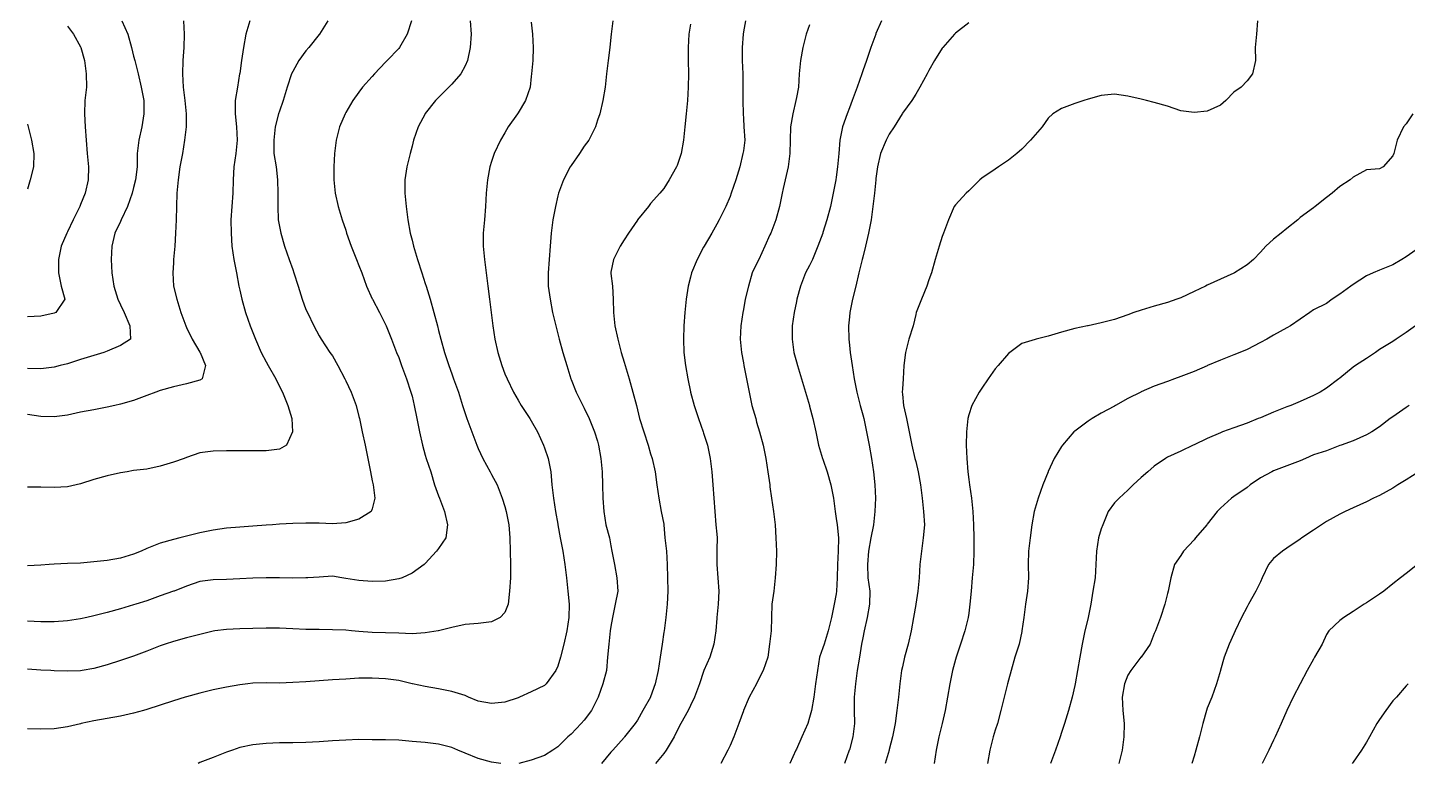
# Model space of a CAD drawing. Extents: x -280806 to 176394, y -263086 to 194114.
# Drawn here: x -280806 to -176438, y -263086 to -207446 of the extents above; entities that cross this region are included whole.
import ezdxf

# ---------------------------------------------------------------- set-up
doc = ezdxf.new("R2010")
doc.units = 0

msp = doc.modelspace()

# ---------------------------------------------------------------- linework, layer by layer
at = {"layer": 'CONTOURS'}
for points in [[(-273672.1781, -206938.4431, 463296), (-273225.5851, -207941.0522, 463296), (-272958.8546, -208943.6918, 463296), (-272785.0882, -209602.5475, 463296), (-272687.3083, -209946.3314, 463296), (-272430.9715, -210948.971, 463296), (-272205.1147, -211951.5802, 463296), (-272024.4293, -212954.2198, 463296), (-272011.8106, -213956.8594, 463296), (-272173.9032, -214959.499, 463296), (-272389.1225, -215962.1081, 463296), (-272524.3622, -216964.7477, 463296), (-272516.6203, -217967.3873, 463296), (-272642.777, -218969.9964, 463296), (-272785.0882, -219536.2538, 463296), (-272901.1255, -219972.636, 463296), (-273260.5762, -220975.2756, 463296), (-273735.1193, -221977.9152, 463296), (-273787.7278, -222098.7074, 463296), (-274206.6449, -222980.5243, 463296), (-274432.5931, -223983.1639, 463296), (-274494.1932, -224985.8035, 463296), (-274427.8382, -225988.4431, 463296), (-274283.3935, -226991.0522, 463296), (-273976.1551, -227993.6918, 463296), (-273787.7278, -228400.8742, 463296), (-273494.9674, -228996.3314, 463296), (-273069.9847, -229998.971, 463296), (-273021.4301, -231001.5802, 463296), (-273787.7278, -231482.3717, 463296), (-274790.3674, -231924.6365, 463296), (-275032.531, -232004.2198, 463296), (-275793.007, -232239.8606, 463296), (-276795.6161, -232539.9667, 463296), (-277798.2557, -232860.1286, 463296), (-278352.8698, -233006.8594, 463296), (-278800.8953, -233126.2495, 463296), (-279803.5349, -233250.9432, 463296), (-280806.144, -233229.1805, 463296)], [(-269014.8036, -206938.4431, 466344), (-268961.4331, -207941.0522, 466344), (-268988.5908, -208943.6918, 466344), (-269062.6267, -209946.3314, 466344), (-269088.3518, -210948.971, 466344), (-269026.9346, -211951.5802, 466344), (-268900.7779, -212954.2198, 466344), (-268802.7238, -213956.8594, 466344), (-268818.9696, -214959.499, 466344), (-268929.4901, -215962.1081, 466344), (-269101.6106, -216964.7477, 466344), (-269294.7319, -217967.3873, 466344), (-269423.8452, -218969.9964, 466344), (-269509.8293, -219972.636, 466344), (-269554.9092, -220975.2756, 466344), (-269569.2348, -221977.9152, 466344), (-269613.3698, -222980.5243, 466344), (-269680.5478, -223983.1639, 466344), (-269763.5448, -224985.8035, 466344), (-269777.1998, -225240.8602, 466344), (-269815.4218, -225988.4431, 466344), (-269778.4495, -226991.0522, 466344), (-269777.1998, -226996.2338, 466344), (-269521.3507, -227993.6918, 466344), (-269212.4359, -228996.3314, 466344), (-268833.4781, -229998.971, 466344), (-268774.5602, -230131.681, 466344), (-268360.6418, -231001.5802, 466344), (-267771.9511, -231980.5063, 466344), (-267757.9608, -232004.2198, 466344), (-267345.1092, -233006.8594, 466344), (-267612.3883, -234009.499, 466344), (-267771.9511, -234110.9364, 466344), (-268774.5602, -234391.5658, 466344), (-269777.1998, -234620.7449, 466344), (-270779.8394, -234900.155, 466344), (-271100.3062, -235012.1081, 466344), (-271782.479, -235257.0149, 466344), (-272785.0882, -235638.0149, 466344), (-273787.7278, -235916.785, 466344), (-274203.2006, -236014.7477, 466344), (-274790.3674, -236142.6722, 466344), (-275793.007, -236341.2494, 466344), (-276795.6161, -236534.8279, 466344), (-277798.2557, -236742.4882, 466344), (-278800.8953, -236891.6878, 466344), (-279803.5349, -236847.949, 466344), (-280806.144, -236709.8136, 466344)], [(-263987.981, -206938.4431, 469392), (-264291.0742, -207941.0522, 469392), (-264481.8485, -208943.6918, 469392), (-264637.7842, -209946.3314, 469392), (-264764.0628, -210912.9742, 469392), (-264769.1834, -210948.971, 469392), (-264925.241, -211951.5802, 469392), (-265115.9849, -212954.2198, 469392), (-265103.3357, -213956.8594, 469392), (-265005.1596, -214959.499, 469392), (-264948.4058, -215962.1081, 469392), (-265056.9146, -216964.7477, 469392), (-265208.0345, -217967.3873, 469392), (-265254.7908, -218969.9964, 469392), (-265292.7689, -219972.636, 469392), (-265350.7418, -220975.2756, 469392), (-265421.5774, -221977.9152, 469392), (-265419.017, -222980.5243, 469392), (-265349.9189, -223983.1639, 469392), (-265199.3172, -224985.8035, 469392), (-265003.5137, -225988.4431, 469392), (-264832.4294, -226991.0522, 469392), (-264764.0628, -227298.9917, 469392), (-264602.3359, -227993.6918, 469392), (-264313.5684, -228996.3314, 469392), (-263962.1035, -229998.971, 469392), (-263761.4232, -230494.6978, 469392), (-263578.086, -231001.5802, 469392), (-263127.1344, -232004.2198, 469392), (-262758.7836, -232723.944, 469392), (-262604.1586, -233006.8594, 469392), (-262039.7604, -234009.499, 469392), (-261756.144, -234577.5547, 469392), (-261532.6646, -235012.1081, 469392), (-261116.765, -236014.7477, 469392), (-260829.613, -237017.3873, 469392), (-260761.4902, -238019.9964, 469392), (-261212.777, -239022.636, 469392), (-261756.144, -239326.0644, 469392), (-262758.7836, -239456.3969, 469392), (-263761.4232, -239453.8975, 469392), (-264764.0628, -239454.5986, 469392), (-265766.6719, -239454.4462, 469392), (-266769.3115, -239482.2744, 469392), (-267771.9511, -239607.852, 469392), (-268774.5602, -239958.8292, 469392), (-268953.234, -240025.2756, 469392), (-269777.1998, -240312.5801, 469392), (-270779.8394, -240612.3509, 469392), (-271782.479, -240831.2278, 469392), (-272785.0882, -240946.625, 469392), (-273274.3836, -241027.9152, 469392), (-273787.7278, -241120.1172, 469392), (-274790.3674, -241347.7723, 469392), (-275793.007, -241629.1027, 469392), (-276795.6161, -241956.3055, 469392), (-277131.6276, -242030.5243, 469392), (-277798.2557, -242162.5942, 469392), (-278800.8953, -242225.0172, 469392), (-279803.5349, -242208.497, 469392), (-280806.144, -242198.6825, 469392)], [(-258096.7762, -206938.4431, 472440), (-258729.7848, -207941.0522, 472440), (-258748.2557, -207963.3331, 472440), (-259539.547, -208943.6918, 472440), (-259750.8953, -209213.0741, 472440), (-260279.5404, -209946.3314, 472440), (-260753.5349, -210762.0372, 472440), (-260844.1214, -210948.971, 472440), (-261163.2166, -211951.5802, 472440), (-261469.3272, -212954.2198, 472440), (-261756.144, -213756.7886, 472440), (-261818.3232, -213956.8594, 472440), (-262071.9473, -214959.499, 472440), (-262191.4898, -215962.1081, 472440), (-262172.5008, -216964.7477, 472440), (-262014.8278, -217967.3873, 472440), (-261909.1536, -218969.9964, 472440), (-261877.302, -219972.636, 472440), (-261883.5504, -220975.2756, 472440), (-261849.047, -221977.9152, 472440), (-261756.144, -222478.8235, 472440), (-261655.0114, -222980.5243, 472440), (-261362.9215, -223983.1639, 472440), (-261022.0637, -224985.8035, 472440), (-260753.5349, -225749.9676, 472440), (-260665.2953, -225988.4431, 472440), (-260335.4712, -226991.0522, 472440), (-260038.9313, -227993.6918, 472440), (-259750.8953, -228753.8326, 472440), (-259645.4954, -228996.3314, 472440), (-259159.5528, -229998.971, 472440), (-258748.2557, -230763.2875, 472440), (-258604.0243, -231001.5802, 472440), (-257950.6855, -232004.2198, 472440), (-257745.6161, -232260.6785, 472440), (-257332.2768, -233006.8594, 472440), (-256810.3068, -234009.499, 472440), (-256743.007, -234146.6285, 472440), (-256335.8856, -235012.1081, 472440), (-255948.0276, -236014.7477, 472440), (-255740.3674, -236862.366, 472440), (-255699.7985, -237017.3873, 472440), (-255491.2543, -238019.9964, 472440), (-255277.3152, -239022.636, 472440), (-255071.1485, -240025.2756, 472440), (-254874.4915, -241027.9152, 472440), (-254737.7278, -241709.1432, 472440), (-254668.8734, -242030.5243, 472440), (-254544.637, -243033.1639, 472440), (-254737.7278, -243840.3658, 472440), (-254822.5841, -244035.8035, 472440), (-255740.3674, -244623.8237, 472440), (-256743.007, -244897.6865, 472440), (-257745.6161, -244963.9195, 472440), (-258748.2557, -244923.4116, 472440), (-259750.8953, -244923.0154, 472440), (-260753.5349, -244953.9221, 472440), (-261756.144, -245004.0922, 472440), (-262281.6802, -245038.4431, 472440), (-262758.7836, -245064.6864, 472440), (-263761.4232, -245135.5219, 472440), (-264764.0628, -245211.7829, 472440), (-265766.6719, -245310.0504, 472440), (-266769.3115, -245444.1929, 472440), (-267771.9511, -245646.9763, 472440), (-268774.5602, -245908.7386, 472440), (-269282.9666, -246041.0522, 472440), (-269777.1998, -246155.1694, 472440), (-270779.8394, -246443.7845, 472440), (-271782.479, -246846.852, 472440), (-272213.1919, -247043.6918, 472440), (-272785.0882, -247268.3599, 472440), (-273787.7278, -247560.084, 472440), (-274790.3674, -247743.6041, 472440), (-275793.007, -247855.3133, 472440), (-276795.6161, -247940.4439, 472440), (-277798.2557, -247964.767, 472440), (-278800.8953, -248012.9863, 472440), (-279166.6248, -248046.3314, 472440), (-279803.5349, -248101.5917, 472440), (-280806.144, -248153.2858, 472440)], [(-251780.4362, -206938.4431, 475488), (-252096.8491, -207941.0522, 475488), (-252666.1546, -208943.6918, 475488), (-252732.479, -209023.1227, 475488), (-253601.3724, -209946.3314, 475488), (-253735.0882, -210067.4285, 475488), (-254572.5566, -210948.971, 475488), (-254737.7278, -211131.1805, 475488), (-255476.8068, -211951.5802, 475488), (-255740.3674, -212324.0762, 475488), (-256211.5882, -212954.2198, 475488), (-256743.007, -213877.4285, 475488), (-256788.6965, -213956.8594, 475488), (-257218.6169, -214959.499, 475488), (-257476.9958, -215962.1081, 475488), (-257589.1013, -216964.7477, 475488), (-257653.1093, -217967.3873, 475488), (-257646.2208, -218969.9964, 475488), (-257533.963, -219972.636, 475488), (-257313.4402, -220975.2756, 475488), (-257006.598, -221977.9152, 475488), (-256743.007, -222767.7739, 475488), (-256682.1079, -222980.5243, 475488), (-256328.1437, -223983.1639, 475488), (-255924.8933, -224985.8035, 475488), (-255740.3674, -225436.1455, 475488), (-255530.9393, -225988.4431, 475488), (-255163.259, -226991.0522, 475488), (-254737.7278, -227964.1262, 475488), (-254723.4936, -227993.6918, 475488), (-254200.4873, -228996.3314, 475488), (-253735.0882, -229907.3177, 475488), (-253691.6542, -229998.971, 475488), (-253280.418, -231001.5802, 475488), (-252897.6806, -232004.2198, 475488), (-252732.479, -232387.0486, 475488), (-252515.0957, -233006.8594, 475488), (-252152.2008, -234009.499, 475488), (-251815.6102, -235012.1081, 475488), (-251729.8394, -235307.2764, 475488), (-251558.1456, -236014.7477, 475488), (-251360.0256, -237017.3873, 475488), (-251159.3758, -238019.9964, 475488), (-250930.7453, -239022.636, 475488), (-250727.1998, -239780.765, 475488), (-250653.6821, -240025.2756, 475488), (-250312.3061, -241027.9152, 475488), (-250025.1845, -242030.5243, 475488), (-249724.5602, -242846.291, 475488), (-249651.0425, -243033.1639, 475488), (-249281.0458, -244035.8035, 475488), (-249053.665, -245038.4431, 475488), (-249175.8898, -246041.0522, 475488), (-249724.5602, -246840.6646, 475488), (-249881.3798, -247043.6918, 475488), (-250727.1998, -247963.4868, 475488), (-250819.4323, -248046.3314, 475488), (-251729.8394, -248709.119, 475488), (-252485.6825, -249048.971, 475488), (-252732.479, -249138.0031, 475488), (-253735.0882, -249311.16, 475488), (-254737.7278, -249334.5077, 475488), (-255740.3674, -249248.4017, 475488), (-256743.007, -249098.2877, 475488), (-257042.8692, -249048.971, 475488), (-257745.6161, -248930.1905, 475488), (-258748.2557, -248996.8502, 475488), (-259610.0777, -249048.971, 475488), (-259750.8953, -249057.475, 475488), (-260753.5349, -249074.3914, 475488), (-261756.144, -249056.3472, 475488), (-262731.2602, -249048.971, 475488), (-262758.7836, -249048.7577, 475488), (-262763.9652, -249048.971, 475488), (-263761.4232, -249086.2481, 475488), (-264764.0628, -249136.2048, 475488), (-265766.6719, -249170.3424, 475488), (-266769.3115, -249195.2141, 475488), (-267771.9511, -249320.0906, 475488), (-268774.5602, -249695.4214, 475488), (-269718.4954, -250051.5802, 475488), (-269777.1998, -250071.7274, 475488), (-270779.8394, -250423.8934, 475488), (-271782.479, -250800.9919, 475488), (-272608.1518, -251054.2198, 475488), (-272785.0882, -251107.4988, 475488), (-273787.7278, -251397.4855, 475488), (-274790.3674, -251670.9216, 475488), (-275793.007, -251933.5678, 475488), (-276320.6462, -252056.8594, 475488), (-276795.6161, -252163.4479, 475488), (-277798.2557, -252316.1527, 475488), (-278800.8953, -252379.4902, 475488), (-279803.5349, -252384.7937, 475488), (-280806.144, -252318.1034, 475488)], [(-247318.8958, -206938.4431, 478536), (-247262.5992, -207941.0522, 478536), (-247318.2862, -208943.6918, 478536), (-247540.8511, -209946.3314, 478536), (-247719.3115, -210340.4988, 478536), (-248029.5674, -210948.971, 478536), (-248721.9511, -211721.5476, 478536), (-248946.7716, -211951.5802, 478536), (-249724.5602, -212720.1638, 478536), (-249963.4015, -212954.2198, 478536), (-250727.1998, -213953.3237, 478536), (-250729.7906, -213956.8594, 478536), (-251259.8988, -214959.499, 478536), (-251619.8676, -215962.1081, 478536), (-251729.8394, -216417.4793, 478536), (-251859.5318, -216964.7477, 478536), (-252112.6073, -217967.3873, 478536), (-252271.3471, -218969.9964, 478536), (-252279.8206, -219972.636, 478536), (-252170.4278, -220975.2756, 478536), (-252036.6816, -221977.9152, 478536), (-251875.5948, -222980.5243, 478536), (-251729.8394, -223515.8446, 478536), (-251619.4409, -223983.1639, 478536), (-251315.4638, -224985.8035, 478536), (-250978.9342, -225988.4431, 478536), (-250727.1998, -226787.9335, 478536), (-250664.7463, -226991.0522, 478536), (-250364.3964, -227993.6918, 478536), (-250071.7274, -228996.3314, 478536), (-249810.6358, -229998.971, 478536), (-249724.5602, -230347.5708, 478536), (-249550.8547, -231001.5802, 478536), (-249269.7682, -232004.2198, 478536), (-248938.2067, -233006.8594, 478536), (-248721.9511, -233628.1942, 478536), (-248580.2496, -234009.499, 478536), (-248221.6219, -235012.1081, 478536), (-247922.3388, -236014.7477, 478536), (-247719.3115, -236623.9819, 478536), (-247575.263, -237017.3873, 478536), (-247198.4998, -238019.9964, 478536), (-246813.5678, -239022.636, 478536), (-246716.6719, -239265.5616, 478536), (-246364.1098, -240025.2756, 478536), (-245829.8563, -241027.9152, 478536), (-245714.0628, -241246.3044, 478536), (-245297.4317, -242030.5243, 478536), (-244899.3934, -243033.1639, 478536), (-244711.4232, -243666.9955, 478536), (-244612.1498, -244035.8035, 478536), (-244410.799, -245038.4431, 478536), (-244322.3765, -246041.0522, 478536), (-244305.0943, -247043.6918, 478536), (-244272.7855, -248046.3314, 478536), (-244277.2356, -249048.971, 478536), (-244352.0335, -250051.5802, 478536), (-244451.1545, -251054.2198, 478536), (-244711.4232, -251666.6239, 478536), (-245061.7298, -252056.8594, 478536), (-245714.0628, -252392.9318, 478536), (-246716.6719, -252500.7091, 478536), (-247719.3115, -252573.9526, 478536), (-248721.9511, -252799.596, 478536), (-249724.5602, -253051.6961, 478536), (-249758.9722, -253059.499, 478536), (-250727.1998, -253215.0079, 478536), (-251729.8394, -253289.2267, 478536), (-252732.479, -253248.353, 478536), (-253735.0882, -253219.8847, 478536), (-254737.7278, -253177.3042, 478536), (-255740.3674, -253108.5108, 478536), (-256303.1501, -253059.499, 478536), (-256743.007, -253016.2478, 478536), (-257745.6161, -252974.0026, 478536), (-258748.2557, -252963.4565, 478536), (-259750.8953, -252948.2165, 478536), (-260753.5349, -252912.1282, 478536), (-261756.144, -252857.9957, 478536), (-262758.7836, -252852.0216, 478536), (-263761.4232, -252880.9471, 478536), (-264764.0628, -252915.1762, 478536), (-265766.6719, -252968.1809, 478536), (-266633.645, -253059.499, 478536), (-266769.3115, -253075.5619, 478536), (-267771.9511, -253342.5667, 478536), (-268774.5602, -253600.2142, 478536), (-269777.1998, -253863.5614, 478536), (-270394.4198, -254062.1081, 478536), (-270779.8394, -254190.8556, 478536), (-271782.479, -254595.1423, 478536), (-272785.0882, -254986.2617, 478536), (-273033.6526, -255064.7477, 478536), (-273787.7278, -255306.9418, 478536), (-274790.3674, -255623.3851, 478536), (-275793.007, -255900.2045, 478536), (-276680.7065, -256067.3873, 478536), (-276795.6161, -256086.2849, 478536), (-277798.2557, -256113.8083, 478536), (-278800.8953, -256081.4386, 478536), (-279040.7729, -256067.3873, 478536), (-279803.5349, -256025.1115, 478536), (-280806.144, -255967.6567, 478536)], [(-242706.144, -207042.0142, 481584), (-242603.5788, -207941.0522, 481584), (-242561.3335, -208943.6918, 481584), (-242593.9776, -209946.3314, 481584), (-242684.5642, -210948.971, 481584), (-242706.144, -211147.6397, 481584), (-242800.2053, -211951.5802, 481584), (-243136.2473, -212954.2198, 481584), (-243708.7836, -213894.8935, 481584), (-243750.2974, -213956.8594, 481584), (-244445.5766, -214959.499, 481584), (-244711.4232, -215391.6749, 481584), (-245039.1137, -215962.1081, 481584), (-245522.557, -216964.7477, 481584), (-245714.0628, -217568.6174, 481584), (-245843.9381, -217967.3873, 481584), (-246022.5509, -218969.9964, 481584), (-246110.6686, -219972.636, 481584), (-246163.0332, -220975.2756, 481584), (-246251.0899, -221977.9152, 481584), (-246347.3153, -222980.5243, 481584), (-246346.6447, -223983.1639, 481584), (-246254.1989, -224985.8035, 481584), (-246120.0259, -225988.4431, 481584), (-245995.3932, -226991.0522, 481584), (-245857.6846, -227993.6918, 481584), (-245737.2581, -228996.3314, 481584), (-245714.0628, -229181.6803, 481584), (-245612.7473, -229998.971, 481584), (-245454.2818, -231001.5802, 481584), (-245226.84, -232004.2198, 481584), (-244933.6224, -233006.8594, 481584), (-244711.4232, -233625.7558, 481584), (-244543.7832, -234009.499, 481584), (-244042.4482, -235012.1081, 481584), (-243708.7836, -235608.2054, 481584), (-243468.6012, -236014.7477, 481584), (-242804.6858, -237017.3873, 481584), (-242706.144, -237169.2996, 481584), (-242247.7858, -238019.9964, 481584), (-241780.314, -239022.636, 481584), (-241703.5349, -239232.9785, 481584), (-241435.4328, -240025.2756, 481584), (-241227.0106, -241027.9152, 481584), (-241147.0006, -242030.5243, 481584), (-241029.744, -243033.1639, 481584), (-240869.4802, -244035.8035, 481584), (-240700.8953, -244994.2471, 481584), (-240693.641, -245038.4431, 481584), (-240515.9426, -246041.0522, 481584), (-240328.6126, -247043.6918, 481584), (-240177.889, -248046.3314, 481584), (-240054.7498, -249048.971, 481584), (-239931.001, -250051.5802, 481584), (-239829.8683, -251054.2198, 481584), (-239874.4301, -252056.8594, 481584), (-240024.605, -253059.499, 481584), (-240237.3554, -254062.1081, 481584), (-240495.9173, -255064.7477, 481584), (-240700.8953, -255725.2493, 481584), (-240839.9755, -256067.3873, 481584), (-241576.86, -257069.9964, 481584), (-241703.5349, -257183.6258, 481584), (-242706.144, -257682.7054, 481584), (-243611.2781, -258072.636, 481584), (-243708.7836, -258118.7827, 481584), (-244711.4232, -258464.243, 481584), (-245714.0628, -258561.5962, 481584), (-246716.6719, -258387.0067, 481584), (-247459.1952, -258072.636, 481584), (-247719.3115, -257964.0053, 481584), (-248721.9511, -257647.8362, 481584), (-249724.5602, -257453.3129, 481584), (-250727.1998, -257274.761, 481584), (-251689.0267, -257069.9964, 481584), (-251729.8394, -257061.2182, 481584), (-252732.479, -256829.3873, 481584), (-253735.0882, -256684.0586, 481584), (-254737.7278, -256629.1642, 481584), (-255740.3674, -256645.6234, 481584), (-256743.007, -256704.023, 481584), (-257745.6161, -256765.6841, 481584), (-258748.2557, -256848.2849, 481584), (-259750.8953, -256915.3104, 481584), (-260753.5349, -256974.7464, 481584), (-261756.144, -257029.2751, 481584), (-262758.7836, -256981.1777, 481584), (-263761.4232, -257022.6305, 481584), (-264149.6165, -257069.9964, 481584), (-264764.0628, -257144.3066, 481584), (-265766.6719, -257321.9746, 481584), (-266769.3115, -257527.7146, 481584), (-267771.9511, -257780.5766, 481584), (-268774.5602, -258040.4186, 481584), (-268892.213, -258072.636, 481584), (-269777.1998, -258364.9392, 481584), (-270779.8394, -258686.5642, 481584), (-271782.479, -259004.0743, 481584), (-272046.6187, -259075.2756, 481584), (-272785.0882, -259281.5338, 481584), (-273787.7278, -259518.2414, 481584), (-274790.3674, -259702.9198, 481584), (-275793.007, -259877.1739, 481584), (-276755.6263, -260077.9152, 481584), (-276795.6161, -260086.6934, 481584), (-277798.2557, -260330.381, 481584), (-278800.8953, -260465.0112, 481584), (-279803.5349, -260493.7538, 481584), (-280806.144, -260461.7194, 481584)], [(-277798.2557, -207343.7357, 460248), (-277339.2269, -207941.0522, 460248), (-276795.6161, -208908.1826, 460248), (-276776.9014, -208943.6918, 460248), (-276499.32, -209946.3314, 460248), (-276377.6743, -210948.971, 460248), (-276362.8001, -211951.5802, 460248), (-276475.2408, -212954.2198, 460248), (-276504.0444, -213956.8594, 460248), (-276456.6785, -214959.499, 460248), (-276380.9966, -215962.1081, 460248), (-276297.9386, -216964.7477, 460248), (-276206.6815, -217967.3873, 460248), (-276229.6025, -218969.9964, 460248), (-276438.9696, -219972.636, 460248), (-276795.6161, -220821.3821, 460248), (-276860.4775, -220975.2756, 460248), (-277358.8255, -221977.9152, 460248), (-277798.2557, -222881.7386, 460248), (-277846.9018, -222980.5243, 460248), (-278261.7041, -223983.1639, 460248), (-278480.8248, -224985.8035, 460248), (-278472.5952, -225988.4431, 460248), (-278269.6289, -226991.0522, 460248), (-277991.4684, -227993.6918, 460248), (-278682.5719, -228996.3314, 460248), (-278800.8953, -229049.2752, 460248), (-279803.5349, -229271.9926, 460248), (-280806.144, -229329.0816, 460248)], [(-236544.7034, -206938.4431, 484632), (-236665.1299, -207941.0522, 484632), (-236690.3674, -208181.2346, 484632), (-236775.1018, -208943.6918, 484632), (-236887.7863, -209946.3314, 484632), (-237012.8153, -210948.971, 484632), (-237127.7858, -211951.5802, 484632), (-237284.8188, -212954.2198, 484632), (-237519.8501, -213956.8594, 484632), (-237693.007, -214449.2333, 484632), (-237859.885, -214959.499, 484632), (-238356.4956, -215962.1081, 484632), (-238695.6161, -216416.5954, 484632), (-239060.5531, -216964.7477, 484632), (-239698.2557, -217865.6146, 484632), (-239766.9576, -217967.3873, 484632), (-240277.1318, -218969.9964, 484632), (-240652.3711, -219972.636, 484632), (-240700.8953, -220155.6684, 484632), (-240888.3168, -220975.2756, 484632), (-241078.3901, -221977.9152, 484632), (-241213.1117, -222980.5243, 484632), (-241289.8908, -223983.1639, 484632), (-241351.6128, -224985.8035, 484632), (-241427.6299, -225988.4431, 484632), (-241422.2654, -226991.0522, 484632), (-241284.6482, -227993.6918, 484632), (-241090.8564, -228996.3314, 484632), (-240861.2506, -229998.971, 484632), (-240700.8953, -230605.523, 484632), (-240598.452, -231001.5802, 484632), (-240323.9491, -232004.2198, 484632), (-240026.8606, -233006.8594, 484632), (-239715.8731, -234009.499, 484632), (-239698.2557, -234058.6937, 484632), (-239317.6519, -235012.1081, 484632), (-238798.9433, -236014.7477, 484632), (-238695.6161, -236225.7912, 484632), (-238320.6511, -237017.3873, 484632), (-237916.4254, -238019.9964, 484632), (-237693.007, -238730.3938, 484632), (-237622.9944, -239022.636, 484632), (-237450.8129, -240025.2756, 484632), (-237354.7399, -241027.9152, 484632), (-237321.2424, -242030.5243, 484632), (-237299.2663, -243033.1639, 484632), (-237229.0709, -244035.8035, 484632), (-237063.5035, -245038.4431, 484632), (-236802.8386, -246041.0522, 484632), (-236690.3674, -246634.8026, 484632), (-236618.465, -247043.6918, 484632), (-236419.0649, -248046.3314, 484632), (-236240.4826, -249048.971, 484632), (-236170.2871, -250051.5802, 484632), (-236350.2106, -251054.2198, 484632), (-236569.1484, -252056.8594, 484632), (-236690.3674, -252737.2034, 484632), (-236738.221, -253059.499, 484632), (-236853.5268, -254062.1081, 484632), (-236951.0018, -255064.7477, 484632), (-237023.5442, -256067.3873, 484632), (-237297.0108, -257069.9964, 484632), (-237637.9906, -258072.636, 484632), (-237693.007, -258190.807, 484632), (-238152.2796, -259075.2756, 484632), (-238695.6161, -259818.0427, 484632), (-238930.7693, -260077.9152, 484632), (-239698.2557, -260865.4574, 484632), (-239955.1716, -261080.5243, 484632), (-240700.8953, -261823.4438, 484632), (-241079.3045, -262083.1639, 484632), (-241703.5349, -262476.4778, 484632), (-242706.144, -262835.0141, 484632), (-243656.7238, -263085.8035, 484632)], [(-230674.5602, -207178.8694, 487680), (-230779.9296, -207941.0522, 487680), (-230832.3552, -208943.6918, 487680), (-230831.4103, -209946.3314, 487680), (-230818.9135, -210948.971, 487680), (-230836.5005, -211951.5802, 487680), (-230899.2893, -212954.2198, 487680), (-230990.4245, -213956.8594, 487680), (-231091.3438, -214959.499, 487680), (-231198.2371, -215962.1081, 487680), (-231373.8934, -216964.7477, 487680), (-231677.1998, -217872.2897, 487680), (-231716.9762, -217967.3873, 487680), (-232268.4204, -218969.9964, 487680), (-232679.8394, -219603.7061, 487680), (-232981.5305, -219972.636, 487680), (-233682.479, -220754.0822, 487680), (-233851.643, -220975.2756, 487680), (-234666.221, -221977.9152, 487680), (-234685.0882, -222001.4762, 487680), (-235361.7442, -222980.5243, 487680), (-235687.7278, -223504.4146, 487680), (-235991.1257, -223983.1639, 487680), (-236494.4114, -224985.8035, 487680), (-236690.3674, -225946.6246, 487680), (-236698.6274, -225988.4431, 487680), (-236690.3674, -226044.4958, 487680), (-236552.7502, -226991.0522, 487680), (-236521.1729, -227993.6918, 487680), (-236485.176, -228996.3314, 487680), (-236379.6238, -229998.971, 487680), (-236161.265, -231001.5802, 487680), (-235897.1254, -232004.2198, 487680), (-235687.7278, -232735.6483, 487680), (-235610.1866, -233006.8594, 487680), (-235311.6655, -234009.499, 487680), (-235015.217, -235012.1081, 487680), (-234758.545, -236014.7477, 487680), (-234685.0882, -236345.4252, 487680), (-234515.7718, -237017.3873, 487680), (-234201.2486, -238019.9964, 487680), (-233875.8746, -239022.636, 487680), (-233682.479, -239683.8386, 487680), (-233575.159, -240025.2756, 487680), (-233340.6458, -241027.9152, 487680), (-233206.3205, -242030.5243, 487680), (-233058.7668, -243033.1639, 487680), (-232876.1306, -244035.8035, 487680), (-232679.8394, -245004.0617, 487680), (-232673.8958, -245038.4431, 487680), (-232595.3184, -246041.0522, 487680), (-232470.6857, -247043.6918, 487680), (-232417.0714, -248046.3314, 487680), (-232397.8385, -249048.971, 487680), (-232366.8403, -250051.5802, 487680), (-232419.2964, -251054.2198, 487680), (-232525.6716, -252056.8594, 487680), (-232662.2525, -253059.499, 487680), (-232679.8394, -253174.3781, 487680), (-232808.4955, -254062.1081, 487680), (-232963.7911, -255064.7477, 487680), (-233112.0763, -256067.3873, 487680), (-233349.0583, -257069.9964, 487680), (-233682.479, -258043.0094, 487680), (-233695.433, -258072.636, 487680), (-234262.1477, -259075.2756, 487680), (-234685.0882, -259818.1951, 487680), (-234843.4013, -260077.9152, 487680), (-235654.9313, -261080.5243, 487680), (-235687.7278, -261117.0089, 487680), (-236545.435, -262083.1639, 487680), (-236690.3674, -262241.2332, 487680), (-237384.0922, -263085.8035, 487680)], [(-226510.4436, -206938.4431, 490728), (-226664.0628, -207767.3162, 490728), (-226692.5006, -207941.0522, 490728), (-226765.4393, -208943.6918, 490728), (-226766.0489, -209946.3314, 490728), (-226714.3548, -210948.971, 490728), (-226701.1874, -211951.5802, 490728), (-226703.0162, -212954.2198, 490728), (-226683.0823, -213956.8594, 490728), (-226664.0628, -214312.4695, 490728), (-226631.6016, -214959.499, 490728), (-226561.0404, -215962.1081, 490728), (-226664.0628, -216767.1763, 490728), (-226693.4455, -216964.7477, 490728), (-226940.2116, -217967.3873, 490728), (-227242.177, -218969.9964, 490728), (-227580.6878, -219972.636, 490728), (-227666.6719, -220208.7036, 490728), (-227991.5887, -220975.2756, 490728), (-228488.4432, -221977.9152, 490728), (-228669.3115, -222310.6349, 490728), (-229045.3128, -222980.5243, 490728), (-229638.3622, -223983.1639, 490728), (-229671.9511, -224045.0688, 490728), (-230167.5254, -224985.8035, 490728), (-230583.486, -225988.4431, 490728), (-230674.5602, -226324.7594, 490728), (-230849.363, -226991.0522, 490728), (-230997.7092, -227993.6918, 490728), (-231101.0364, -228996.3314, 490728), (-231175.56, -229998.971, 490728), (-231201.8947, -231001.5802, 490728), (-231160.1066, -232004.2198, 490728), (-231042.0271, -233006.8594, 490728), (-230876.1245, -234009.499, 490728), (-230674.5602, -234991.717, 490728), (-230670.1406, -235012.1081, 490728), (-230381.4341, -236014.7477, 490728), (-230049.2935, -237017.3873, 490728), (-229702.4006, -238019.9964, 490728), (-229671.9511, -238118.7516, 490728), (-229388.7005, -239022.636, 490728), (-229173.1764, -240025.2756, 490728), (-229061.8025, -241027.9152, 490728), (-228967.7412, -242030.5243, 490728), (-228888.9504, -243033.1639, 490728), (-228820.4618, -244035.8035, 490728), (-228750.7236, -245038.4431, 490728), (-228669.3115, -245761.2763, 490728), (-228639.3802, -246041.0522, 490728), (-228669.3115, -246923.5397, 490728), (-228673.6092, -247043.6918, 490728), (-228669.3115, -247779.1438, 490728), (-228667.6351, -248046.3314, 490728), (-228598.5065, -249048.971, 490728), (-228528.8597, -250051.5802, 490728), (-228561.0466, -251054.2198, 490728), (-228666.0806, -252056.8594, 490728), (-228669.3115, -252092.46, 490728), (-228759.9895, -253059.499, 490728), (-228893.7967, -254062.1081, 490728), (-229196.8289, -255064.7477, 490728), (-229650.0055, -256067.3873, 490728), (-229671.9511, -256124.8726, 490728), (-229994.7648, -257069.9964, 490728), (-230374.1494, -258072.636, 490728), (-230674.5602, -258716.1298, 490728), (-230842.5355, -259075.2756, 490728), (-231398.9174, -260077.9152, 490728), (-231677.1998, -260597.904, 490728), (-231904.5502, -261080.5243, 490728), (-232497.0509, -262083.1639, 490728), (-232679.8394, -262325.7542, 490728), (-233300.3208, -263085.8035, 490728)], [(-221650.8953, -207226.2048, 493776), (-221908.7866, -207941.0522, 493776), (-222163.2641, -208943.6918, 493776), (-222331.9099, -209946.3314, 493776), (-222444.2592, -210948.971, 493776), (-222500.4643, -211951.5802, 493776), (-222653.5349, -212726.1074, 493776), (-222695.5668, -212954.2198, 493776), (-222926.0566, -213956.8594, 493776), (-223102.7186, -214959.499, 493776), (-223125.7615, -215962.1081, 493776), (-223145.4211, -216964.7477, 493776), (-223280.7523, -217967.3873, 493776), (-223495.8497, -218969.9964, 493776), (-223656.144, -219612.4234, 493776), (-223738.6534, -219972.636, 493776), (-223940.6138, -220975.2756, 493776), (-224215.5739, -221977.9152, 493776), (-224592.8858, -222980.5243, 493776), (-224658.7836, -223124.969, 493776), (-225037.6195, -223983.1639, 493776), (-225500.245, -224985.8035, 493776), (-225661.4232, -225316.9382, 493776), (-225997.3433, -225988.4431, 493776), (-226286.629, -226991.0522, 493776), (-226522.5442, -227993.6918, 493776), (-226664.0628, -228760.2638, 493776), (-226711.8554, -228996.3314, 493776), (-226848.2839, -229998.971, 493776), (-226899.3379, -231001.5802, 493776), (-226798.9368, -232004.2198, 493776), (-226664.0628, -232791.4572, 493776), (-226628.9803, -233006.8594, 493776), (-226434.4874, -234009.499, 493776), (-226235.6664, -235012.1081, 493776), (-226017.9173, -236014.7477, 493776), (-225733.0817, -237017.3873, 493776), (-225661.4232, -237270.4932, 493776), (-225442.0891, -238019.9964, 493776), (-225180.144, -239022.636, 493776), (-224967.9118, -240025.2756, 493776), (-224804.7218, -241027.9152, 493776), (-224676.2182, -242030.5243, 493776), (-224658.7836, -242161.5274, 493776), (-224532.2002, -243033.1639, 493776), (-224383.7321, -244035.8035, 493776), (-224266.4755, -245038.4431, 493776), (-224214.5986, -246041.0522, 493776), (-224166.8974, -247043.6918, 493776), (-224178.6017, -248046.3314, 493776), (-224252.6376, -249048.971, 493776), (-224369.9246, -250051.5802, 493776), (-224510.8032, -251054.2198, 493776), (-224536.7112, -252056.8594, 493776), (-224575.116, -253059.499, 493776), (-224658.7836, -253860.3, 493776), (-224679.1747, -254062.1081, 493776), (-224817.2796, -255064.7477, 493776), (-225172.4021, -256067.3873, 493776), (-225661.4232, -257045.0942, 493776), (-225675.7793, -257069.9964, 493776), (-226234.9958, -258072.636, 493776), (-226653.852, -259075.2756, 493776), (-226664.0628, -259107.0053, 493776), (-226997.514, -260077.9152, 493776), (-227374.9478, -261080.5243, 493776), (-227666.6719, -261720.4519, 493776), (-227830.4105, -262083.1639, 493776), (-228360.6406, -263085.8035, 493776)], [(-216218.2925, -206938.4431, 496824), (-216637.7278, -207891.7356, 496824), (-216658.0579, -207941.0522, 496824), (-217026.4392, -208943.6918, 496824), (-217360.1038, -209946.3314, 496824), (-217640.3674, -210720.7063, 496824), (-217714.2204, -210948.971, 496824), (-218069.922, -211951.5802, 496824), (-218429.8298, -212954.2198, 496824), (-218643.007, -213513.7411, 496824), (-218805.0691, -213956.8594, 496824), (-219158.3323, -214959.499, 496824), (-219363.4932, -215962.1081, 496824), (-219432.4085, -216964.7477, 496824), (-219537.7474, -217967.3873, 496824), (-219645.6161, -218759.5015, 496824), (-219678.4126, -218969.9964, 496824), (-219863.3347, -219972.636, 496824), (-220070.4463, -220975.2756, 496824), (-220356.745, -221977.9152, 496824), (-220648.2557, -222930.2323, 496824), (-220664.6539, -222980.5243, 496824), (-221028.4632, -223983.1639, 496824), (-221440.9795, -224985.8035, 496824), (-221650.8953, -225437.7, 496824), (-221956.6706, -225988.4431, 496824), (-222347.851, -226991.0522, 496824), (-222623.1158, -227993.6918, 496824), (-222653.5349, -228147.8292, 496824), (-222821.7845, -228996.3314, 496824), (-222965.772, -229998.971, 496824), (-222978.2993, -231001.5802, 496824), (-222837.2378, -232004.2198, 496824), (-222653.5349, -232708.1554, 496824), (-222576.6338, -233006.8594, 496824), (-222262.4155, -234009.499, 496824), (-221965.6013, -235012.1081, 496824), (-221665.8914, -236014.7477, 496824), (-221650.8953, -236070.8309, 496824), (-221407.2382, -237017.3873, 496824), (-221189.1233, -238019.9964, 496824), (-220972.2581, -239022.636, 496824), (-220668.1591, -240025.2756, 496824), (-220648.2557, -240081.4198, 496824), (-220322.1806, -241027.9152, 496824), (-220043.563, -242030.5243, 496824), (-219859.037, -243033.1639, 496824), (-219724.4374, -244035.8035, 496824), (-219645.6161, -244565.363, 496824), (-219582.0043, -245038.4431, 496824), (-219481.7251, -246041.0522, 496824), (-219491.9359, -247043.6918, 496824), (-219533.9983, -248046.3314, 496824), (-219575.8474, -249048.971, 496824), (-219612.21, -250051.5802, 496824), (-219645.6161, -250268.171, 496824), (-219795.3643, -251054.2198, 496824), (-219987.3883, -252056.8594, 496824), (-220243.6946, -253059.499, 496824), (-220556.7242, -254062.1081, 496824), (-220648.2557, -254354.6856, 496824), (-220903.099, -255064.7477, 496824), (-221057.3278, -256067.3873, 496824), (-221199.8522, -257069.9964, 496824), (-221340.3041, -258072.636, 496824), (-221509.2242, -259075.2756, 496824), (-221650.8953, -259608.6756, 496824), (-221798.1746, -260077.9152, 496824), (-222247.3279, -261080.5243, 496824), (-222653.5349, -262003.5502, 496824), (-222691.1777, -262083.1639, 496824), (-223143.6228, -263085.8035, 496824)], [(-209619.3115, -207077.2795, 499872), (-210621.9511, -207871.3445, 499872), (-210688.2756, -207941.0522, 499872), (-211580.2423, -208943.6918, 499872), (-211624.5602, -209000.9638, 499872), (-212203.284, -209946.3314, 499872), (-212627.1998, -210699.035, 499872), (-212752.5641, -210948.971, 499872), (-213307.9402, -211951.5802, 499872), (-213629.8394, -212478.7318, 499872), (-213927.8119, -212954.2198, 499872), (-214632.479, -213925.6783, 499872), (-214651.5595, -213956.8594, 499872), (-215265, -214959.499, 499872), (-215635.0882, -215495.5202, 499872), (-215873.3198, -215962.1081, 499872), (-216285.7142, -216964.7477, 499872), (-216516.3259, -217967.3873, 499872), (-216637.7278, -218864.9014, 499872), (-216649.2187, -218969.9964, 499872), (-216744.1944, -219972.636, 499872), (-216874.344, -220975.2756, 499872), (-217001.4761, -221977.9152, 499872), (-217192.9514, -222980.5243, 499872), (-217429.2019, -223983.1639, 499872), (-217640.3674, -224805.3314, 499872), (-217688.4953, -224985.8035, 499872), (-217920.8138, -225988.4431, 499872), (-218170.567, -226991.0522, 499872), (-218409.1339, -227993.6918, 499872), (-218608.3207, -228996.3314, 499872), (-218643.007, -229315.9142, 499872), (-218717.622, -229998.971, 499872), (-218699.7302, -231001.5802, 499872), (-218643.007, -231465.2419, 499872), (-218584.0586, -232004.2198, 499872), (-218447.4473, -233006.8594, 499872), (-218291.3287, -234009.499, 499872), (-218082.9674, -235012.1081, 499872), (-217832.3609, -236014.7477, 499872), (-217640.3674, -236717.2812, 499872), (-217564.9598, -237017.3873, 499872), (-217340.2308, -238019.9964, 499872), (-217140.983, -239022.636, 499872), (-216961.3644, -240025.2756, 499872), (-216823.991, -241027.9152, 499872), (-216721.0906, -242030.5243, 499872), (-216682.7772, -243033.1639, 499872), (-216720.2066, -244035.8035, 499872), (-216825.9113, -245038.4431, 499872), (-217029.2129, -246041.0522, 499872), (-217204.4729, -247043.6918, 499872), (-217287.5004, -248046.3314, 499872), (-217244.9198, -249048.971, 499872), (-217092.5503, -250051.5802, 499872), (-217133.2106, -251054.2198, 499872), (-217291.3714, -252056.8594, 499872), (-217517.7158, -253059.499, 499872), (-217640.3674, -253583.0539, 499872), (-217740.2198, -254062.1081, 499872), (-217887.4992, -255064.7477, 499872), (-218053.3714, -256067.3873, 499872), (-218194.0975, -257069.9964, 499872), (-218278.2833, -258072.636, 499872), (-218286.5738, -259075.2756, 499872), (-218255.8195, -260077.9152, 499872), (-218389.4743, -261080.5243, 499872), (-218643.007, -262055.7014, 499872), (-218651.1756, -262083.1639, 499872), (-219028.3961, -263085.8035, 499872)], [(-187785.817, -206938.4431, 502920), (-187858.847, -207941.0522, 502920), (-187953.0912, -208943.6918, 502920), (-187939.3447, -209946.3314, 502920), (-188165.5063, -210948.971, 502920), (-188564.0628, -211472.4041, 502920), (-189006.1142, -211951.5802, 502920), (-189566.6719, -212338.4933, 502920), (-190177.1558, -212954.2198, 502920), (-190569.3115, -213311.6892, 502920), (-191571.9511, -213757.8859, 502920), (-192574.5602, -213876.6665, 502920), (-193577.1998, -213742.4326, 502920), (-194579.8394, -213377.1298, 502920), (-195582.479, -213101.7125, 502920), (-196179.2165, -212954.2198, 502920), (-196585.0882, -212850.2525, 502920), (-197587.7278, -212619.7018, 502920), (-198590.3674, -212490.2837, 502920), (-199593.007, -212569.9279, 502920), (-200595.6161, -212857.7506, 502920), (-200922.575, -212954.2198, 502920), (-201598.2557, -213189.4644, 502920), (-202600.8953, -213559.3087, 502920), (-203268.895, -213956.8594, 502920), (-203603.5349, -214290.5239, 502920), (-204060.1253, -214959.499, 502920), (-204606.144, -215556.2364, 502920), (-204952.7626, -215962.1081, 502920), (-205608.7836, -216627.5779, 502920), (-205992.8926, -216964.7477, 502920), (-206611.4232, -217463.1566, 502920), (-207359.4329, -217967.3873, 502920), (-207614.0628, -218143.6531, 502920), (-208616.6719, -218822.1379, 502920), (-208771.175, -218969.9964, 502920), (-209619.3115, -219795.852, 502920), (-209803.9594, -219972.636, 502920), (-210621.9511, -220849.1798, 502920), (-210709.4592, -220975.2756, 502920), (-211148.0359, -221977.9152, 502920), (-211526.2622, -222980.5243, 502920), (-211624.5602, -223234.2094, 502920), (-211858.7686, -223983.1639, 502920), (-212158.5698, -224985.8035, 502920), (-212430.3905, -225988.4431, 502920), (-212627.1998, -226529.6765, 502920), (-212786.2445, -226991.0522, 502920), (-213204.2777, -227993.6918, 502920), (-213589.2706, -228996.3314, 502920), (-213629.8394, -229141.6906, 502920), (-213825.8258, -229998.971, 502920), (-214139.9527, -231001.5802, 502920), (-214407.9024, -232004.2198, 502920), (-214540.3075, -233006.8594, 502920), (-214591.0262, -234009.499, 502920), (-214632.479, -234752.0832, 502920), (-214644.5796, -235012.1081, 502920), (-214632.479, -235172.9206, 502920), (-214559.8452, -236014.7477, 502920), (-214338.469, -237017.3873, 502920), (-214120.6589, -238019.9964, 502920), (-213918.8508, -239022.636, 502920), (-213685.7702, -240025.2756, 502920), (-213629.8394, -240245.2498, 502920), (-213433.2434, -241027.9152, 502920), (-213274.1683, -242030.5243, 502920), (-213149.1698, -243033.1639, 502920), (-213043.0385, -244035.8035, 502920), (-212967.9053, -245038.4431, 502920), (-213057.2422, -246041.0522, 502920), (-213199.0351, -247043.6918, 502920), (-213314.3714, -248046.3314, 502920), (-213380.4216, -249048.971, 502920), (-213478.5062, -250051.5802, 502920), (-213626.5171, -251054.2198, 502920), (-213629.8394, -251077.1102, 502920), (-213788.4269, -252056.8594, 502920), (-213978.8354, -253059.499, 502920), (-214207.4354, -254062.1081, 502920), (-214465.2353, -255064.7477, 502920), (-214632.479, -255783.6794, 502920), (-214693.439, -256067.3873, 502920), (-214825.1431, -257069.9964, 502920), (-214925.7576, -258072.636, 502920), (-215047.8605, -259075.2756, 502920), (-215183.4355, -260077.9152, 502920), (-215396.2164, -261080.5243, 502920), (-215635.0882, -262039.6385, 502920), (-215645.7257, -262083.1639, 502920), (-215946.7766, -263085.8035, 502920)], [(-280806.144, -214746.139, 457200), (-280760.1497, -214959.499, 457200), (-280517.346, -215962.1081, 457200), (-280332.881, -216964.7477, 457200), (-280363.361, -217967.3873, 457200), (-280622.2277, -218969.9964, 457200), (-280806.144, -219661.6486, 457200)], [(-176016.2393, -213956.8594, 505968), (-176532.479, -214724.803, 505968), (-176730.4771, -214959.499, 505968), (-177221.449, -215962.1081, 505968), (-177472.0555, -216964.7477, 505968), (-177535.0882, -217130.7113, 505968), (-178271.5764, -217967.3873, 505968), (-178537.7278, -218124.3898, 505968), (-179540.3674, -218197.2979, 505968), (-180543.007, -218752.8569, 505968), (-180778.9831, -218969.9964, 505968), (-181545.6161, -219454.8113, 505968), (-182134.1849, -219972.636, 505968), (-182548.2557, -220298.6196, 505968), (-183424.3728, -220975.2756, 505968), (-183550.8953, -221070.3122, 505968), (-184553.5349, -221816.9198, 505968), (-184735.1957, -221977.9152, 505968), (-185556.144, -222644.4214, 505968), (-185991.9166, -222980.5243, 505968), (-186558.7836, -223441.1381, 505968), (-187138.9094, -223983.1639, 505968), (-187561.4232, -224439.2057, 505968), (-188085.3744, -224985.8035, 505968), (-188564.0628, -225387.408, 505968), (-189513.8196, -225988.4431, 505968), (-189566.6719, -226018.2526, 505968), (-190569.3115, -226472.1302, 505968), (-191571.9511, -226929.6046, 505968), (-191697.7726, -226991.0522, 505968), (-192574.5602, -227398.2346, 505968), (-193577.1998, -227890.9438, 505968), (-193867.7352, -227993.6918, 505968), (-194579.8394, -228229.3327, 505968), (-195582.479, -228499.0502, 505968), (-196585.0882, -228801.869, 505968), (-197127.9065, -228996.3314, 505968), (-197587.7278, -229155.1627, 505968), (-198590.3674, -229511.6873, 505968), (-199593.007, -229765.1894, 505968), (-200595.6161, -229991.0462, 505968), (-200635.8192, -229998.971, 505968), (-201598.2557, -230201.1144, 505968), (-202600.8953, -230476.9279, 505968), (-203603.5349, -230786.117, 505968), (-204524.3966, -231001.5802, 505968), (-204606.144, -231020.4473, 505968), (-205608.7836, -231334.6656, 505968), (-206511.144, -232004.2198, 505968), (-206611.4232, -232083.9859, 505968), (-207404.4518, -233006.8594, 505968), (-207614.0628, -233261.0626, 505968), (-208159.4719, -234009.499, 505968), (-208616.6719, -234706.1803, 505968), (-208818.5714, -235012.1081, 505968), (-209392.6927, -236014.7477, 505968), (-209619.3115, -236736.3922, 505968), (-209679.54, -237017.3873, 505968), (-209786.2505, -238019.9964, 505968), (-209807.7084, -239022.636, 505968), (-209764.5487, -240025.2756, 505968), (-209688.0134, -241027.9152, 505968), (-209619.3115, -241609.5955, 505968), (-209561.5214, -242030.5243, 505968), (-209409.8834, -243033.1639, 505968), (-209298.3571, -244035.8035, 505968), (-209256.5386, -245038.4431, 505968), (-209244.6818, -246041.0522, 505968), (-209236.6351, -247043.6918, 505968), (-209264.4634, -248046.3314, 505968), (-209350.3865, -249048.971, 505968), (-209436.1267, -250051.5802, 505968), (-209528.8469, -251054.2198, 505968), (-209619.3115, -251734.7772, 505968), (-209665.0315, -252056.8594, 505968), (-209905.8845, -253059.499, 505968), (-210247.5958, -254062.1081, 505968), (-210581.6566, -255064.7477, 505968), (-210621.9511, -255218.184, 505968), (-210844.699, -256067.3873, 505968), (-211052.664, -257069.9964, 505968), (-211228.5031, -258072.636, 505968), (-211411.9318, -259075.2756, 505968), (-211624.5602, -260067.2777, 505968), (-211626.9682, -260077.9152, 505968), (-211876.9346, -261080.5243, 505968), (-212089.6546, -262083.1639, 505968), (-212240.7744, -263085.8035, 505968)], [(-175529.8394, -224081.1876, 509016), (-176532.479, -224787.0739, 509016), (-176856.5729, -224985.8035, 509016), (-177535.0882, -225381.7692, 509016), (-178537.7278, -225784.1966, 509016), (-179025.4382, -225988.4431, 509016), (-179540.3674, -226210.3375, 509016), (-180543.007, -226862.7924, 509016), (-180729.575, -226991.0522, 509016), (-181545.6161, -227609.0952, 509016), (-182126.8697, -227993.6918, 509016), (-182548.2557, -228310.0742, 509016), (-183550.8953, -228794.4929, 509016), (-183826.0078, -228996.3314, 509016), (-184553.5349, -229496.8435, 509016), (-185281.6106, -229998.971, 509016), (-185556.144, -230152.7122, 509016), (-186558.7836, -230715.9826, 509016), (-187074.2918, -231001.5802, 509016), (-187561.4232, -231270.7186, 509016), (-188564.0628, -231784.6723, 509016), (-189104.3513, -232004.2198, 509016), (-189566.6719, -232188.9895, 509016), (-190569.3115, -232597.3301, 509016), (-191558.0827, -233006.8594, 509016), (-191571.9511, -233012.7725, 509016), (-192574.5602, -233450.8006, 509016), (-193577.1998, -233840.9446, 509016), (-194060.2164, -234009.499, 509016), (-194579.8394, -234200.5781, 509016), (-195582.479, -234549.2083, 509016), (-196585.0882, -234999.977, 509016), (-196608.3749, -235012.1081, 509016), (-197587.7278, -235494.7589, 509016), (-198506.5778, -236014.7477, 509016), (-198590.3674, -236060.803, 509016), (-199593.007, -236597.7082, 509016), (-200293.8336, -237017.3873, 509016), (-200595.6161, -237206.3328, 509016), (-201598.2557, -237952.6051, 509016), (-201671.3162, -238019.9964, 509016), (-202532.3762, -239022.636, 509016), (-202600.8953, -239127.9444, 509016), (-203148.5599, -240025.2756, 509016), (-203603.5349, -241024.0138, 509016), (-203605.3332, -241027.9152, 509016), (-204013.9786, -242030.5243, 509016), (-204365.2301, -243033.1639, 509016), (-204606.144, -243794.7677, 509016), (-204672.3161, -244035.8035, 509016), (-204839.255, -245038.4431, 509016), (-204980.9261, -246041.0522, 509016), (-205092.1476, -247043.6918, 509016), (-205128.9065, -248046.3314, 509016), (-205094.586, -249048.971, 509016), (-205186.3918, -250051.5802, 509016), (-205316.5109, -251054.2198, 509016), (-205452.0859, -252056.8594, 509016), (-205600.0054, -253059.499, 509016), (-205608.7836, -253100.9518, 509016), (-205808.1838, -254062.1081, 509016), (-206137.002, -255064.7477, 509016), (-206411.8706, -256067.3873, 509016), (-206611.4232, -256803.4488, 509016), (-206677.6867, -257069.9964, 509016), (-206934.9989, -258072.636, 509016), (-207178.8694, -259075.2756, 509016), (-207443.9539, -260077.9152, 509016), (-207614.0628, -260568.4603, 509016), (-207760.7021, -261080.5243, 509016), (-208011.7963, -262083.1639, 509016), (-208203.485, -263085.8035, 509016)], [(-175827.0499, -229998.971, 512064), (-176532.479, -230500.0318, 512064), (-177280.763, -231001.5802, 512064), (-177535.0882, -231177.5717, 512064), (-178537.7278, -231785.5867, 512064), (-178857.7982, -232004.2198, 512064), (-179540.3674, -232462.0294, 512064), (-180373.4162, -233006.8594, 512064), (-180543.007, -233133.6257, 512064), (-181545.6161, -233943.9974, 512064), (-181626.51, -234009.499, 512064), (-182548.2557, -234702.4313, 512064), (-183043.068, -235012.1081, 512064), (-183550.8953, -235275.7906, 512064), (-184553.5349, -235709.2162, 512064), (-185264.4504, -236014.7477, 512064), (-185556.144, -236127.2798, 512064), (-186558.7836, -236531.9018, 512064), (-187561.4232, -236951.4895, 512064), (-187723.5463, -237017.3873, 512064), (-188564.0628, -237347.6686, 512064), (-189566.6719, -237707.8507, 512064), (-190422.3979, -238019.9964, 512064), (-190569.3115, -238077.9998, 512064), (-191571.9511, -238516.0279, 512064), (-192574.5602, -238995.6002, 512064), (-192638.6597, -239022.636, 512064), (-193577.1998, -239473.4352, 512064), (-194579.8394, -239931.2753, 512064), (-194746.1993, -240025.2756, 512064), (-195582.479, -240607.9618, 512064), (-196068.7874, -241027.9152, 512064), (-196585.0882, -241456.2202, 512064), (-197173.2607, -242030.5243, 512064), (-197587.7278, -242421.0036, 512064), (-198241.4933, -243033.1639, 512064), (-198590.3674, -243388.4388, 512064), (-199080.8515, -244035.8035, 512064), (-199485.1992, -245038.4431, 512064), (-199593.007, -245351.9909, 512064), (-199796.5524, -246041.0522, 512064), (-199955.3532, -247043.6918, 512064), (-200005.7366, -248046.3314, 512064), (-200051.8224, -249048.971, 512064), (-200237.0494, -250051.5802, 512064), (-200382.8352, -251054.2198, 512064), (-200592.6595, -252056.8594, 512064), (-200595.6161, -252068.137, 512064), (-200833.5125, -253059.499, 512064), (-201047.604, -254062.1081, 512064), (-201209.3309, -255064.7477, 512064), (-201391.2965, -256067.3873, 512064), (-201574.5118, -257069.9964, 512064), (-201598.2557, -257184.4183, 512064), (-201784.2751, -258072.636, 512064), (-202061.8565, -259075.2756, 512064), (-202373.484, -260077.9152, 512064), (-202600.8953, -260739.7579, 512064), (-202713.0312, -261080.5243, 512064), (-203065.8372, -262083.1639, 512064), (-203441.9604, -263085.8035, 512064)], [(-176295.8628, -236014.7477, 515112), (-176532.479, -236174.8591, 515112), (-177535.0882, -236873.857, 515112), (-177739.6394, -237017.3873, 515112), (-178537.7278, -237623.1163, 515112), (-179139.7992, -238019.9964, 515112), (-179540.3674, -238252.4674, 515112), (-180543.007, -238688.4533, 515112), (-181449.025, -239022.636, 515112), (-181545.6161, -239058.3281, 515112), (-182548.2557, -239441.1569, 515112), (-183550.8953, -239760.7702, 515112), (-184158.0874, -240025.2756, 515112), (-184553.5349, -240196.8475, 515112), (-185556.144, -240574.5252, 515112), (-186558.7836, -240960.7373, 515112), (-186701.7043, -241027.9152, 515112), (-187561.4232, -241498.0692, 515112), (-188332.5977, -242030.5243, 515112), (-188564.0628, -242215.8427, 515112), (-189566.6719, -242911.884, 515112), (-189741.4138, -243033.1639, 515112), (-190569.3115, -243775.5043, 515112), (-190830.3422, -244035.8035, 515112), (-191571.9511, -244988.1511, 515112), (-191609.7463, -245038.4431, 515112), (-192455.353, -246041.0522, 515112), (-192574.5602, -246185.3446, 515112), (-193365.5467, -247043.6918, 515112), (-193577.1998, -247356.691, 515112), (-194057.7475, -248046.3314, 515112), (-194327.0383, -249048.971, 515112), (-194530.5533, -250051.5802, 515112), (-194579.8394, -250232.479, 515112), (-194781.8609, -251054.2198, 515112), (-195109.7952, -252056.8594, 515112), (-195499.7868, -253059.499, 515112), (-195582.479, -253259.6611, 515112), (-195883.6214, -254062.1081, 515112), (-196585.0882, -255041.3086, 515112), (-196599.3223, -255064.7477, 515112), (-197352.5136, -256067.3873, 515112), (-197587.7278, -256425.7711, 515112), (-197841.1385, -257069.9964, 515112), (-198003.0178, -258072.636, 515112), (-197972.7511, -259075.2756, 515112), (-197869.2715, -260077.9152, 515112), (-197876.8001, -261080.5243, 515112), (-198007.3764, -262083.1639, 515112), (-198262.433, -263085.8035, 515112)], [(-175583.1794, -241027.9152, 518160), (-176532.479, -241632.6689, 518160), (-177165.4267, -242030.5243, 518160), (-177535.0882, -242263.483, 518160), (-178537.7278, -242816.2987, 518160), (-179001.8772, -243033.1639, 518160), (-179540.3674, -243300.5954, 518160), (-180543.007, -243770.8104, 518160), (-181136.9707, -244035.8035, 518160), (-181545.6161, -244242.4579, 518160), (-182548.2557, -244789.1777, 518160), (-182926.6649, -245038.4431, 518160), (-183550.8953, -245446.296, 518160), (-184432.0416, -246041.0522, 518160), (-184553.5349, -246126.0914, 518160), (-185556.144, -246802.0159, 518160), (-185884.2917, -247043.6918, 518160), (-186558.7836, -247585.9615, 518160), (-186943.3498, -248046.3314, 518160), (-187435.3884, -249048.971, 518160), (-187561.4232, -249346.4558, 518160), (-187906.8226, -250051.5802, 518160), (-188462.9302, -251054.2198, 518160), (-188564.0628, -251257.3994, 518160), (-188995.3853, -252056.8594, 518160), (-189467.1242, -253059.499, 518160), (-189566.6719, -253288.8, 518160), (-189908.749, -254062.1081, 518160), (-190288.103, -255064.7477, 518160), (-190569.3115, -256023.679, 518160), (-190581.9302, -256067.3873, 518160), (-190880.0246, -257069.9964, 518160), (-191223.2599, -258072.636, 518160), (-191571.9511, -258899.9851, 518160), (-191638.6718, -259075.2756, 518160), (-191903.543, -260077.9152, 518160), (-192163.0802, -261080.5243, 518160), (-192440.8445, -262083.1639, 518160), (-192574.5602, -262531.3418, 518160), (-192734.5193, -263085.8035, 518160)], [(-175675.351, -248046.3314, 521208), (-176532.479, -248724.2676, 521208), (-176956.9435, -249048.971, 521208), (-177535.0882, -249505.7138, 521208), (-178232.4401, -250051.5802, 521208), (-178537.7278, -250281.2774, 521208), (-179540.3674, -250940.8342, 521208), (-179719.7726, -251054.2198, 521208), (-180543.007, -251587.1626, 521208), (-181257.3362, -252056.8594, 521208), (-181545.6161, -252284.6059, 521208), (-182385.6754, -253059.499, 521208), (-182548.2557, -253336.6536, 521208), (-182884.9987, -254062.1081, 521208), (-183463.753, -255064.7477, 521208), (-183550.8953, -255203.5536, 521208), (-184015.1362, -256067.3873, 521208), (-184553.5349, -257061.2791, 521208), (-184558.0154, -257069.9964, 521208), (-185082.0276, -258072.636, 521208), (-185555.6563, -259075.2756, 521208), (-185556.144, -259076.3729, 521208), (-185989.4477, -260077.9152, 521208), (-186437.9914, -261080.5243, 521208), (-186558.7836, -261333.7826, 521208), (-186911.2238, -262083.1639, 521208), (-187430.2982, -263085.8035, 521208)], [(-176392.3015, -257069.9964, 524256), (-176532.479, -257219.3179, 524256), (-177268.9673, -258072.636, 524256), (-177535.0882, -258365.4878, 524256), (-178064.861, -259075.2756, 524256), (-178537.7278, -259757.0218, 524256), (-178760.4146, -260077.9152, 524256), (-179313.779, -261080.5243, 524256), (-179540.3674, -261490.145, 524256), (-179898.1416, -262083.1639, 524256), (-180543.007, -262981.1962, 524256), (-180615.1531, -263085.8035, 524256)], [(-245017.0766, -263085.8035, 484632), (-245714.0628, -262980.2513, 484632), (-246716.6719, -262723.7621, 484632), (-247719.3115, -262305.1498, 484632), (-248265.4217, -262083.1639, 484632), (-248721.9511, -261889.1282, 484632), (-249724.5602, -261639.0703, 484632), (-250727.1998, -261517.3637, 484632), (-251729.8394, -261427.8744, 484632), (-252732.479, -261326.2846, 484632), (-253735.0882, -261307.9051, 484632), (-254737.7278, -261291.6288, 484632), (-255740.3674, -261288.0931, 484632), (-256743.007, -261333.4474, 484632), (-257745.6161, -261386.4826, 484632), (-258748.2557, -261446.3758, 484632), (-259750.8953, -261501.1788, 484632), (-260753.5349, -261527.8183, 484632), (-261756.144, -261524.8008, 484632), (-262758.7836, -261585.8827, 484632), (-263761.4232, -261687.4421, 484632), (-264764.0628, -261894.767, 484632), (-265318.3111, -262083.1639, 484632), (-265766.6719, -262226.4809, 484632), (-266769.3115, -262635.553, 484632), (-267771.9511, -263024.051, 484632), (-267912.9516, -263085.8035, 484632)]]:
    msp.add_polyline3d(points, dxfattribs=at)

doc.saveas('drawing.dxf')
